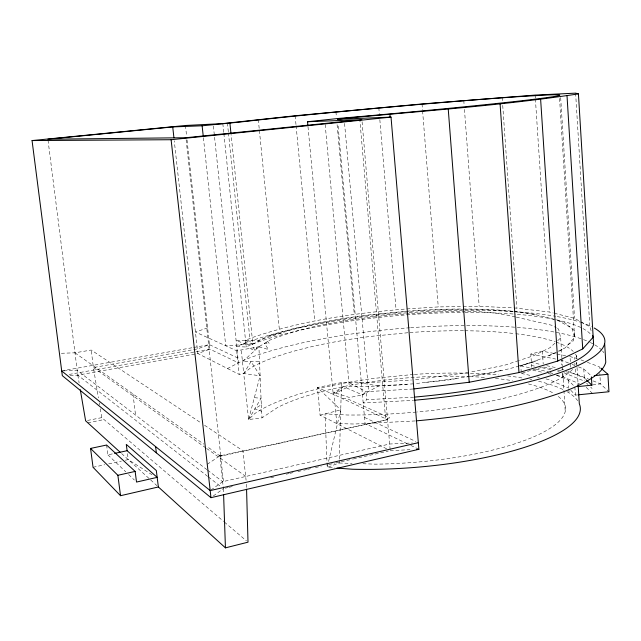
<?xml version="1.0" encoding="UTF-8"?>
<svg xmlns="http://www.w3.org/2000/svg" width="641" height="641" viewBox="0 0 641 641"><rect width="100%" height="100%" fill="white"/><g stroke="black" fill="none" stroke-linecap="round" stroke-linejoin="round"><path stroke-width="0.48" stroke-dasharray="3.21 2.4" d="M416.265 412.059A171.788 39.918 -4.6 0 1 347.326 415.007L325.027 413.886L327.19 467.385L339.249 463.002L339.337 460.046M339.361 459.068L341.509 382.549L373.655 382.365L411.378 380.025M573.671 338.512L573.35 340.804L567.389 345.347M574.072 335.636L574.737 330.908L572.068 328.705M257.898 347.702L258.027 346.925M341.509 382.549L317.463 387.509L340.74 409.887L327.19 467.385L334.939 467.954M413.381 374.464L374.857 378.294A170.73 46.392 -4.5 0 0 254.685 413.637L248.58 419.567L260.118 375.786L251.024 361.532L243.732 373.543L248.58 419.567L262.041 417.82L277.593 407.476A156.164 42.362 -4.5 0 1 468.964 376.539M390.145 449.678L387.525 419.631L333.224 394.255L333.857 392.669L343.28 386.539L362.461 394.928L378.567 385.994L395.04 385.425L407.107 384.223M248.58 419.567L261.047 398.261L254.349 397.684M559.561 98.482L574.608 337.486L564.969 347.975L556.821 351.893M413.677 397.172L366.724 399.696L363.191 402.997L413.477 400.321M555.042 343.111L550.146 347.606L533.376 355.811L519.514 360.346M557.686 340.683L560.667 337.943L558.632 329.121L557.061 328.256M515.348 316.918C474.949 307.079 432.659 312.696 391.667 314.843C350.347 319.434 308.585 324.723 269.685 340.195L258.916 346.765L242.49 361.772L259.517 361.292M386.659 448.82L320.075 415.144L317.463 387.509L333.224 394.255L335.892 393.125L343.28 386.539M562.157 349.329L559.184 351.597L556.588 352.638M213.293 495.99L223.389 488.642L219.815 455.879L207.003 446.424M210.969 490.028L222.643 481.679L389.656 444.021L412.411 442.955M207.259 464.292L219.815 455.879L387.525 419.631L361.901 119.659M207.604 327.904L195.425 332.038L236.689 350.787L258.916 346.765L261.312 404.711L254.814 408.91L261.672 411.266M413.589 383.847L362.83 386.755L349.297 386.243L335.892 393.125L333.857 392.669L330.476 393.358M70.061 375.41L77.809 375.153L197.821 353.52L227.499 368.535L243.059 360.49A200.208 46.681 -4.6 0 1 409.599 327.775M203.405 137.743L225.744 345.771L252.858 344.105L262.658 339.145L289.011 330.476A170.963 36.305 -4.7 0 1 463.916 309.395M513.273 311.55A200.657 43.884 -4.7 0 0 241.369 344.409L236.761 346.661L246.232 346.997L250.527 344.866A189.071 41.328 -4.7 0 1 463.98 312.431M246.056 344.529L236.08 340.211L245.551 340.515L249.854 338.424C300.004 320.78 353.079 313.273 405.865 309.002M555.931 352.326C512.247 373.11 462.898 377.653 415.456 383.622M245.976 340.307L258.563 340.435L269.268 335.852L281.455 332.959M537.519 360.282L532.11 362.453L517.944 366.091M548.816 355.755L555.723 352.983M237.963 358.055L209.439 344.666L197.3 348.944L93.402 367.549L98.402 397.893M518.577 360.659L504.491 365.266L469.773 372.189M522.199 373.134L531.894 369.993M521.245 372.477L520.788 365.851L531.381 362.477L540.924 364.489M220.384 455.879L221.986 455.599L219.815 455.879M532.855 369.745L543.4 366.997L554.104 369.264M501.238 370.378L493.49 372.365L475.894 375.33M320.075 415.144L340.74 409.887M531.71 367.293L530.804 354.048L542.334 351.14L555.971 353.816M225.311 488.194L228.188 487.513M229.141 487.288L232.979 486.383M270.702 477.713L274.588 476.832M286.247 474.188L289.163 473.523M290.133 473.306L293.049 472.641M297.913 471.544L302.768 470.446M303.738 470.222L306.654 469.565M307.624 469.34L310.54 468.683M315.404 467.577L321.229 466.255M329.001 464.501L334.834 463.179M335.804 462.954L352.326 459.212M353.295 458.988L388.278 451.064M219.198 455.038L220.792 456.168L387.525 419.631M93.049 467.289L104.779 464.725M108.682 463.868L121.389 461.087M125.291 460.23L128.224 459.589L153.119 475.454M106.606 445.03L107.896 454.854L113.657 453.612M342.703 398.942L346.14 398.237L389.736 417.844L385.602 418.749L359.849 119.739M468.811 372.381L414.262 379.849M87.513 420.44L101.783 417.628L223.629 521.421M87.785 422.796L104.058 419.567M227.499 368.535L239.181 374.408L243.732 373.543L260.118 375.786M69.204 374.432L209.944 349.185L238.476 362.862L213.197 124.354M61.68 370.931L192.693 347.646M193.678 347.47L209.439 344.666L186.755 137.398M61.36 353.271L74.957 352.814L91.214 350.042L201.242 423.068M456.368 378.623L446.328 380.313L425.736 382.365M592.637 384.929L600.441 383.863L608.95 391.739M570.754 390.257L575.394 395.112L577.277 394.92M407.884 332.743L371.131 336.349A171.788 39.918 -4.6 0 0 249.95 368.351L243.732 373.543L241.24 349.962M412.996 389.023L366.003 391.691L348.816 382.509M406.851 308.938L438.268 306.919L462.217 306.582M415.208 420.945L354.465 424.03L336.813 423.557L334.129 395.104M390.225 450.623L409.992 449.71M63.619 370.867L77.184 370.394L206.803 469.573M463.211 306.574L479.18 306.35L512.944 307.848M339.249 463.002L352.069 463.403M362.918 463.747L375.73 464.156A156.164 42.362 -4.5 0 0 525.796 440.006A156.164 42.362 -4.5 0 0 557.101 395.569M513.938 307.888L549.449 312.023L553.303 312.992M244.069 343.664L252.858 344.105L231.056 134.281M555.346 319.651L535.628 314.635L516.983 311.614A172.333 36.569 -4.7 0 0 514.274 311.334M378.567 385.994L358.159 382.453M556.949 354.008L565.715 355.731M569.617 356.492L577.253 358.495M530.804 354.048L555.627 359.048M546.653 365.69L556.196 367.694M557.999 370.089L561.893 370.923M565.787 371.748L575.514 373.815L588.438 379.023M531.589 365.49L534.45 366.099M542.086 367.726L551.629 369.761M557.35 370.987L559.256 371.387M520.788 365.851L529.33 367.694M535.98 369.136L548.327 371.804M532.847 370.202L543.344 372.493M548.111 373.527L550.98 374.152M556.7 375.402L562.421 376.652L579.456 383.751M521.317 373.423L531.758 375.762M537.454 377.036L539.353 377.461M546.004 378.951L548.848 379.592L567.862 387.789M516.309 317.143L551.548 325.203L556.276 327.815M554.273 313.241L574.536 318.337L589.864 326.846L591.371 331.557M557.221 320.131L571.892 328.12L574.608 337.486M258.916 346.765L268.475 349.529L264.404 343.288L269.26 343.504L267.634 341.316L266.84 343.4L265.975 342.294M335.892 393.125L349.521 397.524L362.461 394.928L366.003 391.691L366.724 399.696M558.567 320.572L564.553 322.519L570.153 327.134M580.946 359.889L583.719 360.939M587.412 362.333L599.423 366.86L599.591 369.697M568.535 363.006L561.356 360.202L561.668 365.033M572.117 364.409L574.809 365.458M578.398 366.852L583.783 368.952L591.322 375.947M593.053 380.882L600.441 383.863L599.816 373.471M563.711 369.625L561.925 368.904L562.069 371.227M568.198 371.435L584.336 377.966L585.714 379.272M563.912 372.733L584.536 381.179M550.138 372.557L552.854 373.695M556.476 375.209L568.247 380.137L574.208 386.211M249.87 348.408L254.83 350.507L253.507 347.751L256.873 348.632L256.721 347.166M364.497 417.411L415.656 441.417M407.227 443.708L365.05 423.493L337.951 124.266M410.817 445.431L417.996 448.868M245.551 340.515L252.858 344.105M278.274 443.235L278.731 443.508M204.575 425.287L242.915 450.735L246.088 480.285M74.957 352.814L203.75 444.125M205.761 447.859L93.402 367.549L91.214 350.042M206.578 448.436L245.663 476.375M207.596 470.173L222.643 481.679M48.027 140.203L77.809 375.153L207.652 476.375M208.437 476.992L221.033 486.807M224.39 522.07L246.481 540.884M121.606 453.564L156.909 485.63M107.896 454.854L125.78 471.856M128.641 474.58L134.37 480.021M586.595 383.166L587.973 384.496M590.714 387.148L592.084 388.47M586.211 387.34L592.388 393.406M258.563 340.435L258.988 341.004M99.243 402.82L99.579 404.8M100.26 408.742L101.783 417.628M77.809 375.153L79.139 382.925M127.471 453.668L128.224 459.589M133.007 394.135L135.531 415.064M209.439 344.666L209.944 349.185L197.821 353.52L174.264 140.804M185.449 125.484L186.651 136.405M186.13 139.714L220.792 456.168M220.6 455.703L223.445 481.527M236.689 350.787L239.181 374.408M227.411 123.016L228.34 131.95M228.444 132.943L249.854 338.424M222.82 123.593L223.757 132.543M223.861 133.544L246.232 346.997M258.299 119.571L259.293 129.49M259.389 130.484L279.308 328.977M295.14 115.757L295.998 124.723M296.094 125.716L314.779 320.861M308 126.718L333.224 394.255M325.179 124.53L349.297 386.243M335.932 111.774L336.381 116.734M337.102 124.683L354.297 314.338M344.562 123.401L368.615 391.483M378.823 107.784L379.328 113.753M379.841 119.715L396.05 309.635M422.034 103.954L422.515 109.923M422.587 110.925L438.268 306.919M463.78 100.453L464.148 105.428M464.453 109.403L479.18 306.35M502.167 97.44L502.448 101.43M502.728 105.42L516.918 308.025M542.334 351.14L543.199 364.024M535.139 95.092L535.331 98.073M535.403 99.067L549.449 312.023M570.121 358.367L570.682 367.181M568.247 380.137L568.767 388.182M568.823 389.127L569.072 392.917M562.181 372.934L562.421 376.652M583.783 368.952L584.488 380.369M560.667 97.592L574.536 318.337M576.291 355.611L576.475 358.559M576.724 362.494L576.972 366.428M577.036 367.413L578.086 384.135M574.48 357.454L574.608 359.377M574.849 363.223L574.969 365.154M575.217 369L575.514 373.815M574.873 386.884L575.394 395.112M560.667 337.943L561.901 357.79M561.965 358.784L562.389 365.731M562.453 366.724L562.638 369.705M562.886 373.671L565.226 411.386M575.618 93.145L589.864 326.846M261.312 404.711L262.041 417.82M223.389 488.642L223.565 493.578M246.432 484.211L246.545 488.21M414.366 374.4A170.73 46.392 -4.5 0 1 498.698 374.985M507.608 375.922A170.73 46.392 -4.5 0 1 523.705 378.23M529.835 379.36A170.73 46.392 -4.5 0 1 531.83 379.76M538.584 381.267A170.73 46.392 -4.5 0 1 563.703 389.896M566.892 391.603A170.73 46.392 -4.5 0 1 577.653 400.729M410.585 327.703A200.208 46.681 -4.6 0 1 516.309 327.311M517.263 327.383A200.208 46.681 -4.6 0 1 582.693 339.321M583.51 339.626A200.208 46.681 -4.6 0 1 589.295 342.022M590.289 342.486A200.208 46.681 -4.6 0 1 593.991 344.401M594.848 344.898A200.208 46.681 -4.6 0 1 601.739 350.146M602.516 350.996A200.208 46.681 -4.6 0 1 603.862 352.734M576.876 362.341A171.788 39.918 -4.6 0 1 576.123 364.36M572.541 369.4A171.788 39.918 -4.6 0 1 417.259 411.971M409.871 332.551A171.788 39.918 -4.6 0 1 463.755 330.748M464.765 330.756A171.788 39.918 -4.6 0 1 514.931 333.616M515.845 333.729A171.788 39.918 -4.6 0 1 555.338 341.821M556.284 342.15A171.788 39.918 -4.6 0 1 573.238 351.436M575.506 354.193A171.788 39.918 -4.6 0 1 577.14 358.415M514.242 311.614A200.657 43.884 -4.7 0 1 555.491 316.285M557.261 316.598A200.657 43.884 -4.7 0 1 579.977 322.046M580.826 322.327A200.657 43.884 -4.7 0 1 591.499 326.573M464.973 312.431A189.071 41.328 -4.7 0 1 515.508 314.17M517.359 314.322A189.071 41.328 -4.7 0 1 555.314 319.579M556.38 319.803A189.071 41.328 -4.7 0 1 590.289 333.817M464.885 309.395A170.963 36.305 -4.7 0 1 535.628 314.635M269.268 335.852A172.333 36.569 -4.7 0 1 369.224 314.875L408.069 311.085A172.333 36.569 -4.7 0 1 462.089 309.01M463.098 309.01A172.333 36.569 -4.7 0 1 513.353 311.238M469.973 376.579A156.164 42.362 -4.5 0 1 484.933 377.453M495.477 378.406A156.164 42.362 -4.5 0 1 512.407 380.682M528.464 383.951A156.164 42.362 -4.5 0 1 553.576 393.294"/><path stroke-width="0.96" d="M413.982 388.911L469.212 382.252L518.978 372.557L557.726 361.043L582.725 348.904L593.181 337.222L592.58 335.331M158.375 486.968L120.532 495.709L93.049 467.289L90.557 448.436L106.606 445.03L135.155 471.415L136.517 482.064L157.173 477.361L127.094 450.711L126.285 444.397L156.316 470.534L158.375 486.968L225.44 547.855L248.003 542.182L246.569 489.211M578.43 93.89L575.618 93.145L535.139 95.092L422.034 103.954L295.14 115.757L222.82 123.593L185.449 125.484L32.05 140.563L62.313 375.666L210.969 497.68L418.893 449.301L391.026 117.111L337.495 119.29L344.113 118.417C422.267 110.957 500.773 105.629 578.43 93.89L593.622 344.473A189.071 41.328 -4.7 0 1 414.679 397.083M418.349 442.675L210.192 490.589L61.68 370.931M90.557 448.436L117.872 475.285L135.155 471.415M114.611 453.403L127.094 450.711M307.528 121.742L361.901 119.659L185.914 137.727L47.899 139.209L172.725 126.926L202.123 125.796L240.383 122.006A176.123 3.421 -5.2 0 1 520.853 96.519L543.64 95.172A176.123 3.421 -5.2 0 1 518.673 101.094A176.123 3.421 -5.2 0 1 338.568 118.433L307.528 121.742L307.904 125.724M32.05 140.563L171.107 139.722L391.026 117.111M594.247 375.658L607.916 374.288L608.95 391.739L578.222 394.824M577.701 386.603L591.883 385.177L591.379 376.868M416.914 449.389L418.893 449.301M336.87 468.09L352.358 469.228A170.73 46.392 -4.5 0 0 579.32 403.806L578.086 384.135M600.833 368.102L607.916 374.288M120.139 452.226L85.614 420.808L80.301 389.72M586.395 379.929L591.883 385.177M117.872 475.285L120.532 495.709M155.595 446.577L156.364 452.81M172.725 126.926L173.935 137.831M171.107 139.722L210.969 497.68M202.123 125.796L203.197 135.748M229.927 123.344L230.96 133.288M389.912 114.402L390.169 117.391M448.227 108.938L469.212 382.252M500.068 103.73L518.978 372.557M540.627 99.283L557.726 361.043M567.029 95.942L582.725 348.904M604.687 343.937L605.769 362.149A200.208 46.681 -4.6 0 1 416.201 420.857M223.597 494.564L225.44 547.855M594.247 328.016A200.657 43.884 -4.7 0 1 414.471 400.232"/></g></svg>
